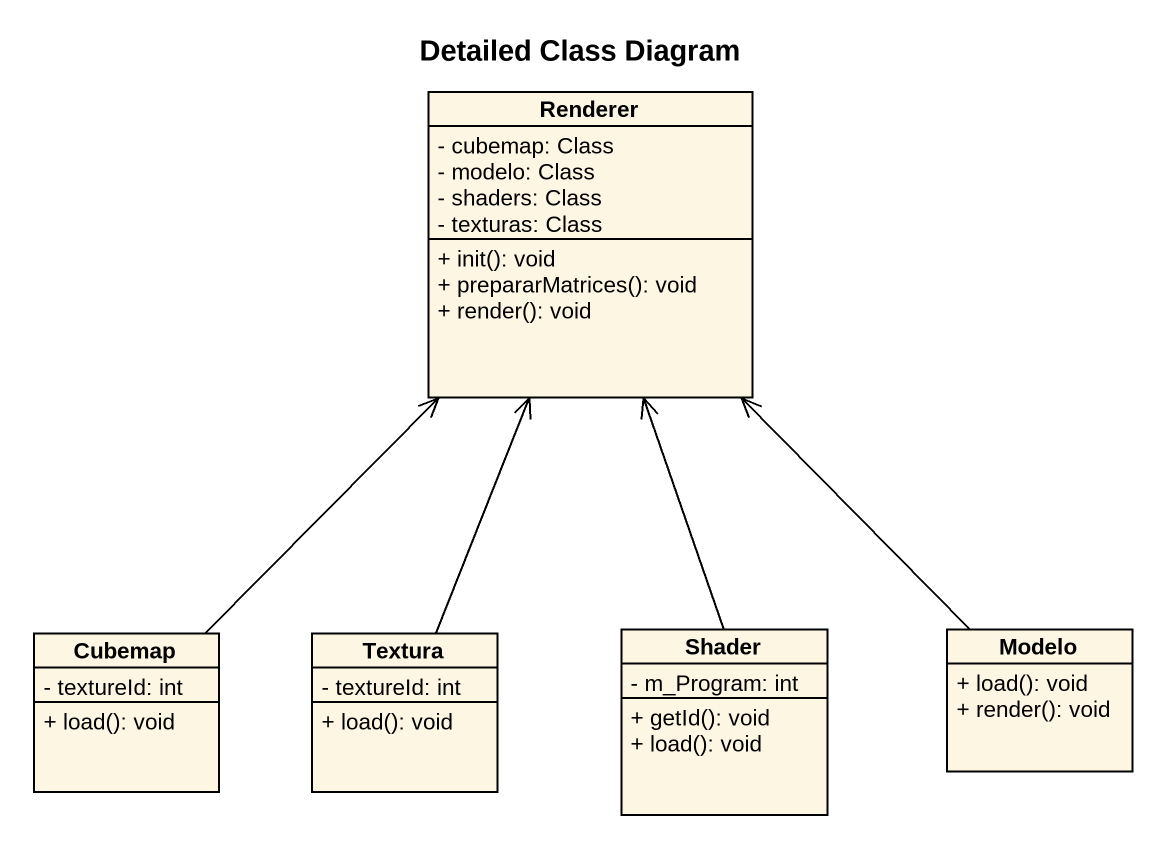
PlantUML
@startuml
title Detailed Class Diagram
hide circle
hide empty members
skinparam classAttributeIconSize 0
class Renderer {
  - cubemap: Class
  - modelo: Class
  - shaders: Class
  - texturas: Class
  + init(): void
  + prepararMatrices(): void
  + render(): void
}
class Cubemap {
  - textureId: int
  + load(): void
}
class Textura {
  - textureId: int
  + load(): void
}
class Shader {
  - m_Program: int
  + getId(): void
  + load(): void
}
class Modelo {
  + load(): void
  + render(): void
}
Cubemap -up-> Renderer
Textura -up-> Renderer
Shader -up-> Renderer
Modelo -up-> Renderer
@enduml
